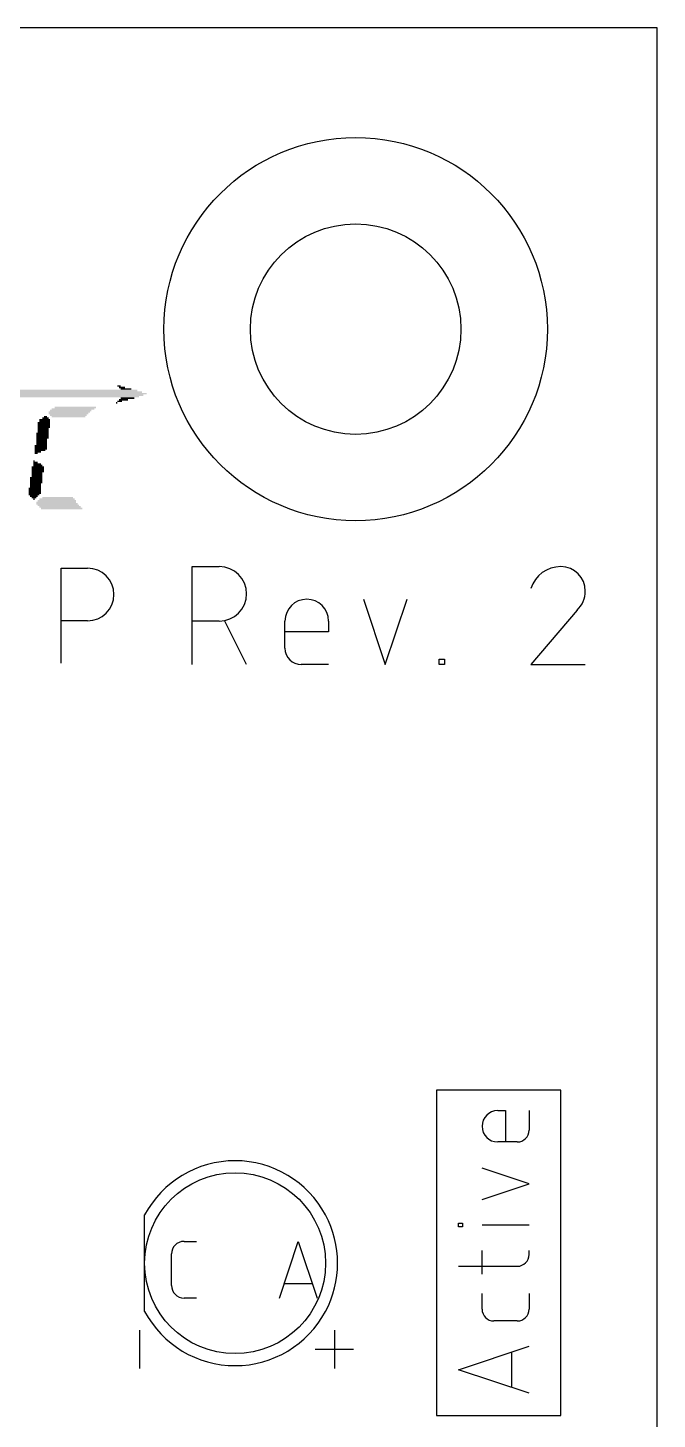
# Model space of a CAD drawing. Extents: x 0 to 47, y 0 to 89.2.
# Drawn here: x 36.56 to 47, y 53.91 to 77 of the extents above; entities that cross this region are included whole.
import ezdxf

# ---------------------------------------------------------------- set-up
doc = ezdxf.new("R2010")
doc.units = 0
for name, color, linetype in [('20', 30, 'CONTINUOUS'), ('21', 253, 'CONTINUOUS'), ('51', 253, 'CONTINUOUS')]:
    doc.layers.add(name, color=color, linetype=linetype)

# ---------------------------------------------------------------- blocks, each defined once
blk = doc.blocks.new('RECT')
blk.add_solid([(-0.5, -0.5), (0.5, -0.5), (-0.5, 0.5), (0.5, 0.5)])

msp = doc.modelspace()

# ---------------------------------------------------------------- linework, layer by layer
at = {"layer": '20'}
for p, q in [((47, 77), (0, 77)), ((47, 0), (47, 77))]:
    msp.add_line(p, q, dxfattribs=at)
at = {"layer": '21'}
for p, q in [((37.1165, 66.4591), (37.1165, 68.0339)), ((37.1165, 68.0339), (37.554, 68.0339)), ((39.2874, 66.4337), (39.2874, 68.0593)), ((39.2874, 68.0593), (39.739, 68.0593)), ((42.1301, 67.5174), (42.4914, 66.4337)), ((42.4914, 66.4337), (42.8526, 67.5174)), ((45.6732, 67.3368), (44.9055, 66.4337)), ((37.554, 67.159), (37.1165, 67.159)), ((39.739, 67.1562), (39.2874, 67.1562)), ((40.1906, 66.4337), (39.8293, 67.1562)), ((40.8275, 66.7046), (40.8275, 67.1562)), ((41.55, 66.9756), (40.8275, 66.9756)), ((41.55, 67.1562), (41.55, 66.9756)), ((43.3841, 66.4337), (43.3841, 66.524)), ((43.3841, 66.524), (43.4744, 66.524)), ((43.4744, 66.524), (43.4744, 66.4337)), ((41.55, 66.4337), (41.0984, 66.4337)), ((43.4744, 66.4337), (43.3841, 66.4337)), ((44.9055, 66.4337), (45.8086, 66.4337)), ((44.45, 59.3725), (43.3388, 59.3725)), ((43.3388, 59.3725), (43.3388, 56.6738)), ((45.4025, 59.3725), (44.45, 59.3725)), ((45.4025, 53.975), (45.4025, 59.3725)), ((44.3562, 59.031), (44.486, 59.031)), ((44.486, 59.031), (44.486, 58.5117)), ((44.8755, 59.031), (44.8755, 58.7064)), ((44.6807, 58.5117), (44.3562, 58.5117)), ((44.8755, 57.8189), (44.0965, 58.0785)), ((44.0965, 57.5592), (44.8755, 57.8189)), ((43.7071, 57.1006), (43.7071, 57.1655)), ((43.7071, 57.1655), (43.772, 57.1655)), ((43.772, 57.1006), (43.7071, 57.1006)), ((43.772, 57.1655), (43.772, 57.1006)), ((44.8755, 57.1331), (44.0965, 57.1331)), ((43.3388, 56.6738), (43.3388, 53.975)), ((44.0965, 56.3195), (44.0965, 56.709)), ((44.8755, 56.644), (44.8755, 56.709)), ((43.7071, 56.4493), (44.6807, 56.4493)), ((44.0965, 55.736), (44.0965, 55.9956)), ((44.8755, 55.9956), (44.8755, 55.736)), ((44.6807, 55.5413), (44.2913, 55.5413)), ((38.4125, 55.3888), (38.4125, 54.7538)), ((41.6463, 55.3888), (41.6463, 54.7538)), ((41.3287, 55.0712), (41.9638, 55.0712)), ((43.7071, 54.7328), (44.8755, 55.1222)), ((44.5834, 55.0249), (44.5834, 54.4407)), ((44.8755, 54.3433), (43.7071, 54.7328)), ((43.3388, 53.975), (44.45, 53.975)), ((44.45, 53.975), (45.4025, 53.975))]:
    msp.add_line(p, q, dxfattribs=at)
for radius in [3.1789, 1.7463]:
    msp.add_circle((42, 72), radius, dxfattribs=at)
for centre, radius, start, end in [((37.554, 67.5965), 0.4374, 270, 90), ((39.739, 67.6077), 0.4516, 270, 90), ((45.4022, 67.5372), 0.5221, 90.0001, 162.0549), ((45.4022, 67.6529), 0.4064, 0, 90), ((45.3721, 67.6529), 0.4365, 313.6036, 359.9997), ((41.1888, 67.1562), 0.3612, 0, 180), ((41.0984, 66.7046), 0.2709, 180, 270), ((44.3562, 58.7714), 0.2596, 90, 270), ((44.6807, 58.7064), 0.1947, 270, 0), ((40, 56.5), 1.7, 28.0725, 151.9275), ((40, 56.5), 1.7, 28.0725, 151.9275), ((44.6807, 56.644), 0.1947, 270, 0), ((40, 56.5), 1.7, 208.0725, 331.9275), ((40, 56.5), 1.7, 208.0725, 331.9275), ((44.2913, 55.736), 0.1947, 180, 270), ((44.6807, 55.736), 0.1947, 270, 0)]:
    msp.add_arc(centre, radius, start, end, dxfattribs=at)
at = {"layer": '51'}
for p, q in [((38.5, 55.7), (38.5, 57.3)), ((39.1531, 56.8619), (39.3619, 56.8619)), ((40.7354, 55.9221), (41.0486, 56.8619)), ((41.0486, 56.8619), (41.3619, 55.9221)), ((38.9442, 56.1309), (38.9442, 56.6531)), ((41.2836, 56.1571), (40.8137, 56.1571)), ((39.3619, 55.9221), (39.1531, 55.9221))]:
    msp.add_line(p, q, dxfattribs=at)
msp.add_circle((40, 56.5), 1.5, dxfattribs=at)
for centre, radius, start, end in [((40, 56.5), 1.7, 331.9275, 28.0725), ((39.1531, 56.6531), 0.2088, 90.0009, 180), ((39.1531, 56.1309), 0.2088, 180, 270)]:
    msp.add_arc(centre, radius, start, end, dxfattribs=at)

# ---------------------------------------------------------------- block references
at = {"layer": '21', "yscale": 0.0254}
for p, xscale in [((32.7406, 70.9549), 11.43), ((32.7787, 70.9295), 11.5062), ((32.7533, 70.9041), 11.4554), ((32.7279, 70.8787), 11.3538), ((32.7279, 70.9803), 11.303), ((38.0746, 71.0565), 0.0508), ((38.1254, 71.0311), 0.1016), ((38.1889, 71.0057), 0.1778), ((37.2745, 70.6501), 0.6858), ((37.3126, 70.6755), 0.7112), ((37.3507, 70.7009), 0.6858), ((38.0365, 70.7771), 0.0254), ((38.0873, 70.8025), 0.0762), ((38.1508, 70.8279), 0.1524), ((38.2143, 70.8533), 0.2286), ((36.83, 70.4469), 0.2032), ((36.83, 70.4215), 0.2032), ((36.8427, 70.4977), 0.1778), ((36.8427, 70.4723), 0.1778), ((36.8554, 70.5231), 0.1016), ((36.8554, 70.5485), 0.0508), ((37.2491, 70.6247), 0.6858), ((37.2364, 70.5993), 0.6604), ((37.2364, 70.5739), 0.6096), ((37.2364, 70.5485), 0.5588), ((36.8046, 70.2691), 0.2032), ((36.8046, 70.2437), 0.2032), ((36.8046, 70.2183), 0.2032), ((36.8046, 70.1929), 0.2032), ((36.83, 70.3961), 0.2032), ((36.83, 70.3707), 0.2032), ((36.8173, 70.3453), 0.1778), ((36.8173, 70.3199), 0.1778), ((36.8173, 70.2945), 0.1778), ((36.7792, 70.0659), 0.2032), ((36.7792, 70.0405), 0.2032), ((36.7792, 70.0151), 0.2032), ((36.7665, 69.9897), 0.1778), ((36.7284, 69.9643), 0.1016), ((36.7919, 70.1675), 0.1778), ((36.7919, 70.1421), 0.1778), ((36.7919, 70.1167), 0.1778), ((36.7919, 70.0913), 0.1778), ((36.6649, 69.8119), 0.0254), ((36.6903, 69.7865), 0.0762), ((36.7157, 69.7611), 0.127), ((36.7284, 69.7357), 0.1524), ((36.703, 69.9389), 0.0508), ((36.703, 69.5325), 0.2032), ((36.703, 69.5071), 0.2032), ((36.7284, 69.7103), 0.2032), ((36.7284, 69.6849), 0.2032), ((36.7284, 69.6595), 0.2032), ((36.7284, 69.6341), 0.2032), ((36.7157, 69.6087), 0.1778), ((36.7157, 69.5833), 0.1778), ((36.7157, 69.5579), 0.1778), ((36.6776, 69.3547), 0.2032), ((36.6776, 69.3293), 0.2032), ((36.6776, 69.3039), 0.2032), ((36.6776, 69.2785), 0.2032), ((36.6649, 69.2531), 0.1778), ((36.703, 69.4817), 0.2032), ((36.703, 69.4563), 0.2032), ((36.6903, 69.4309), 0.1778), ((36.6903, 69.4055), 0.1778), ((36.6903, 69.3801), 0.1778), ((36.6649, 69.2277), 0.127), ((36.6649, 69.2023), 0.0762), ((36.6649, 69.1769), 0.0254), ((37.0332, 69.1261), 0.6604), ((37.0459, 69.1007), 0.6858), ((37.0459, 69.1515), 0.635), ((37.0713, 69.0753), 0.6858), ((37.0459, 69.1769), 0.5842), ((37.0967, 69.0499), 0.6858), ((37.1221, 69.0245), 0.6858), ((37.0586, 69.2023), 0.508)]:
    msp.add_blockref('RECT', p, dxfattribs=dict(at, xscale=xscale))

doc.saveas('drawing.dxf')
